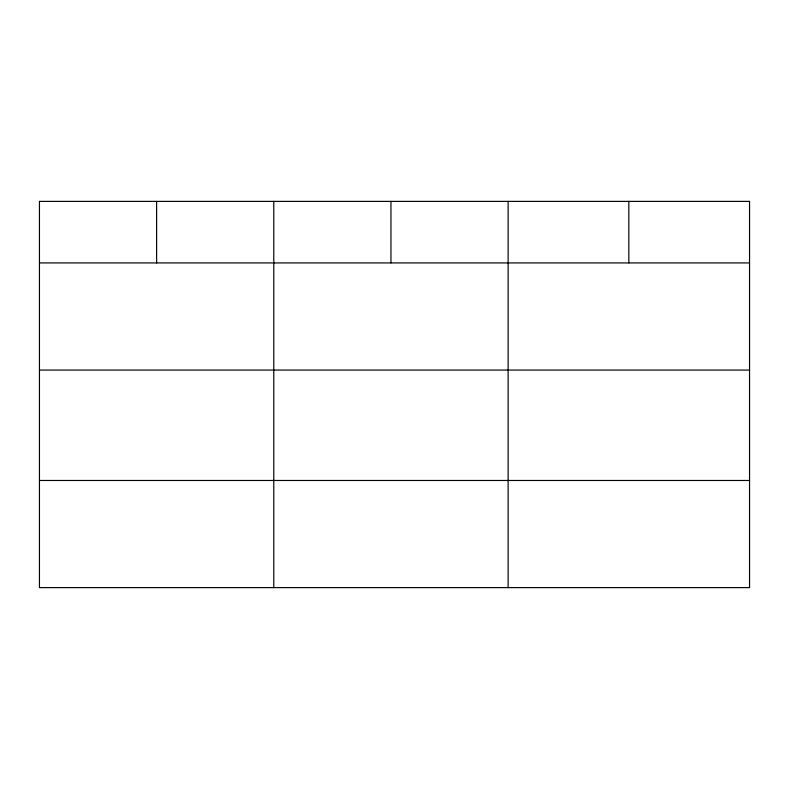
<?xml version="1.0" encoding="UTF-8"?>
<svg xmlns="http://www.w3.org/2000/svg" width="789" height="789" viewBox="0 0 789 789"><rect width="100%" height="100%" fill="white"/><g stroke="black" fill="none" stroke-linecap="round" stroke-linejoin="round"><path stroke-width="1.18" d="M749.55 370.071L749.55 201.382L39.45 201.382L39.45 587.618L749.55 587.618L749.55 370.071L39.45 370.071M39.45 262.924L749.55 262.924M39.45 480.471L749.55 480.471M628.833 201.382L628.833 262.924M508.116 201.382L508.116 587.618M390.949 201.382L390.949 262.924M273.783 201.382L273.783 587.618M156.617 201.382L156.617 262.924"/></g></svg>
